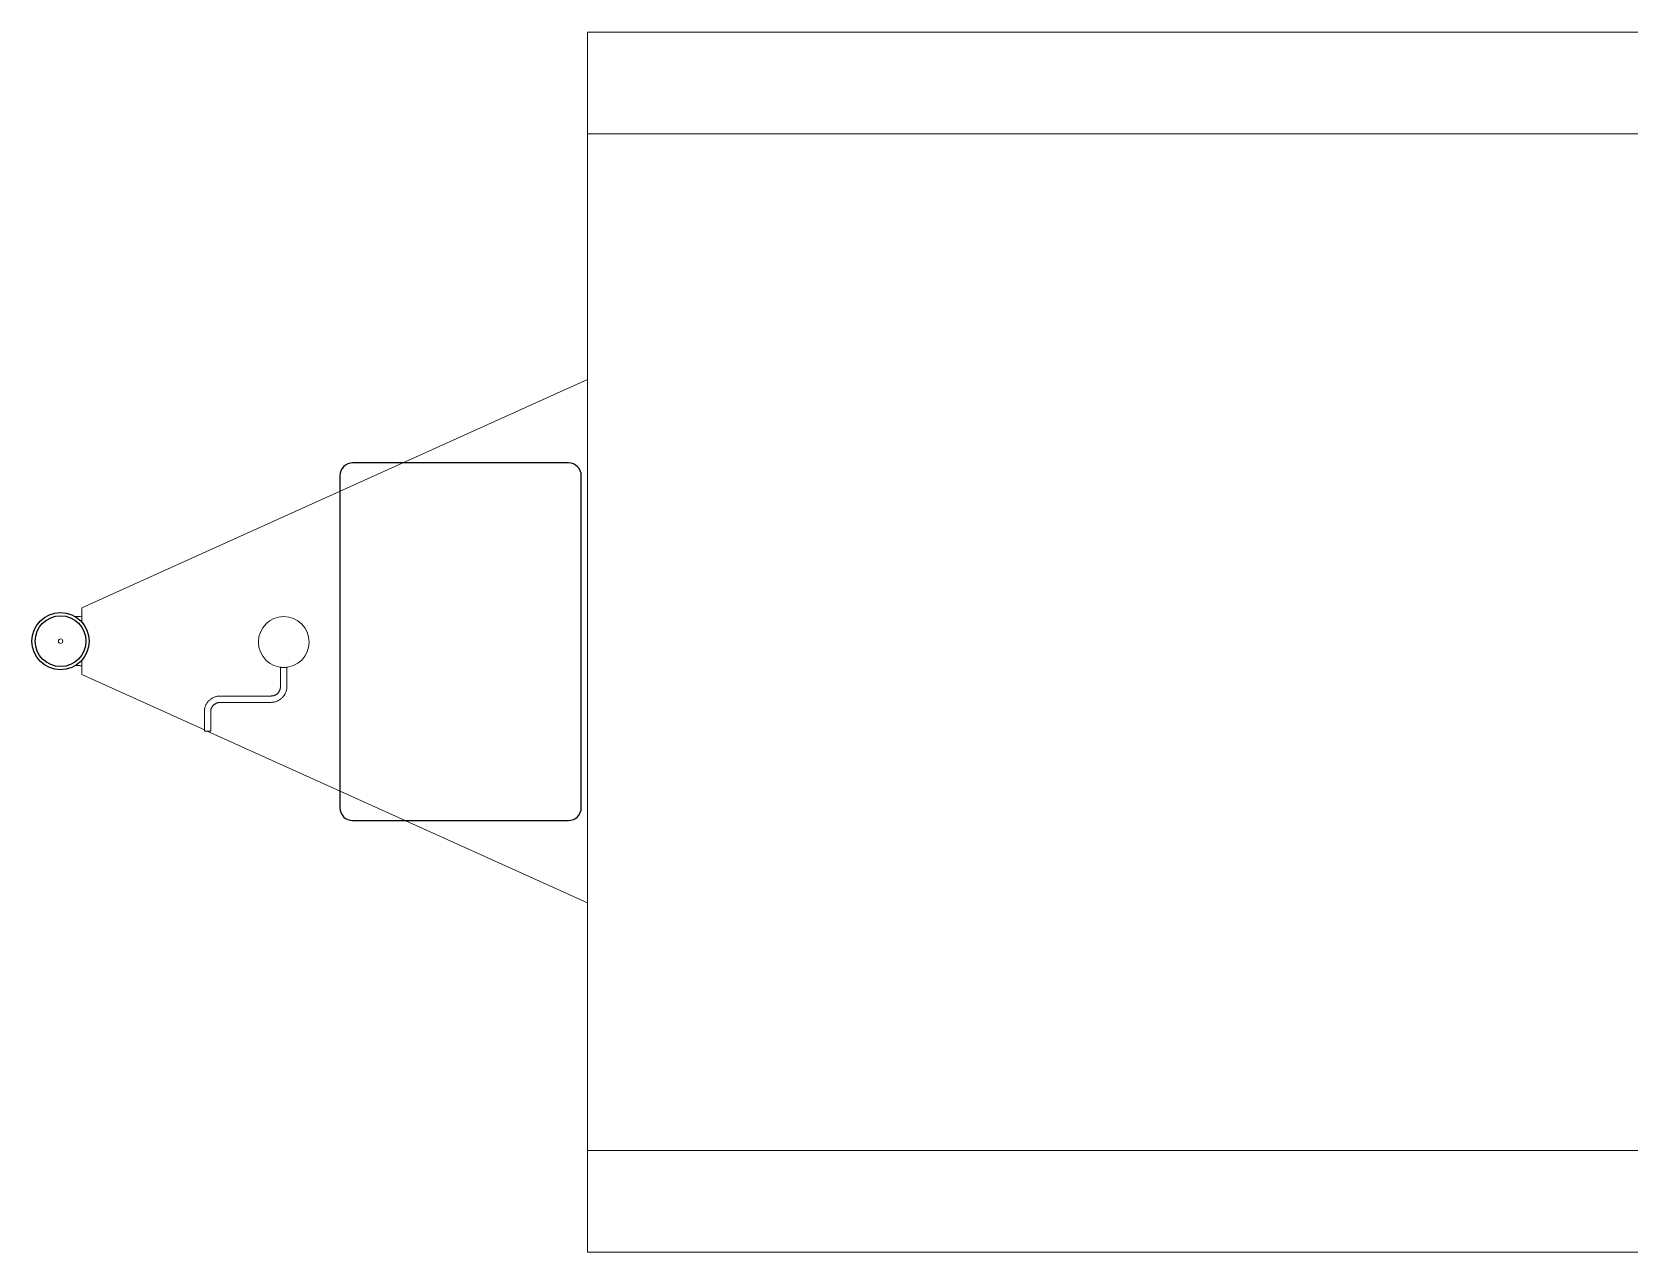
# Model space of a CAD drawing. Header units: inches. Extents: x -177 to 2825, y -2046 to -803.
# Drawn here: x 178.5 to 304.3, y -1463.2 to -1367.2 of the extents above; entities that cross this region are included whole.
import ezdxf

# ---------------------------------------------------------------- set-up
doc = ezdxf.new("R2010")
doc.units = ezdxf.units.IN
doc.header["$MEASUREMENT"] = 0
doc.layers.add('L-SITE', color=8, linetype='Continuous', lineweight=9)
doc.layers.add('Sewage Line', color=3, linetype='Continuous')

msp = doc.modelspace()

# ---------------------------------------------------------------- linework, layer by layer
at = {"layer": 'L-SITE'}
for p, q in [((222.28, -1375.22), (222.28, -1367.22)), ((222.28, -1367.22), (366.19, -1367.22)), ((222.28, -1375.22), (366.2, -1375.22)), ((222.28, -1375.22), (222.28, -1455.22)), ((222.28, -1394.55), (182.46, -1412.53)), ((182.46, -1412.53), (182.46, -1413.67)), ((181.94, -1413.22), (182.21, -1413.22)), ((182.46, -1416.62), (182.46, -1417.76)), ((182.21, -1417.07), (181.95, -1417.07)), ((182.46, -1417.76), (192.11, -1422.12)), ((198.11, -1417.22), (198.11, -1418.72)), ((198.11, -1417.22), (198.61, -1417.22)), ((198.61, -1418.72), (198.61, -1417.22)), ((192.11, -1420.72), (192.11, -1422.22)), ((192.61, -1422.22), (192.61, -1420.72)), ((197.36, -1419.47), (193.36, -1419.47)), ((193.36, -1419.97), (197.36, -1419.97)), ((192.61, -1422.22), (192.11, -1422.22)), ((192.33, -1422.22), (222.28, -1435.74)), ((366.2, -1455.22), (222.28, -1455.22)), ((222.28, -1463.22), (222.28, -1455.22)), ((366.19, -1463.22), (222.28, -1463.22))]:
    msp.add_line(p, q, dxfattribs=at)
at = {"layer": 'L-SITE', "flags": 128}
for points in [[(197.36, -1419.97), (197.41, -1419.96), (197.46, -1419.96), (197.5, -1419.96), (197.55, -1419.95), (197.6, -1419.94), (197.65, -1419.93), (197.7, -1419.92), (197.75, -1419.9), (197.8, -1419.89), (197.84, -1419.87), (197.89, -1419.85), (197.93, -1419.82), (197.98, -1419.8), (198.02, -1419.77), (198.06, -1419.75), (198.1, -1419.72), (198.14, -1419.69), (198.18, -1419.66), (198.22, -1419.62), (198.25, -1419.59), (198.29, -1419.55), (198.32, -1419.51), (198.35, -1419.47), (198.38, -1419.43), (198.41, -1419.39), (198.43, -1419.35), (198.46, -1419.3), (198.48, -1419.26), (198.5, -1419.21), (198.52, -1419.17), (198.54, -1419.12), (198.55, -1419.07), (198.57, -1419.03), (198.58, -1418.98), (198.59, -1418.93), (198.59, -1418.88), (198.6, -1418.83), (198.6, -1418.78), (198.61, -1418.73), (198.61, -1418.72)], [(198.11, -1418.72), (198.1, -1418.75), (198.1, -1418.78), (198.1, -1418.81), (198.1, -1418.83), (198.09, -1418.86), (198.08, -1418.89), (198.08, -1418.92), (198.07, -1418.95), (198.06, -1418.98), (198.05, -1419.01), (198.03, -1419.03), (198.02, -1419.06), (198.01, -1419.09), (197.99, -1419.11), (197.97, -1419.14), (197.96, -1419.16), (197.94, -1419.19), (197.92, -1419.21), (197.9, -1419.23), (197.88, -1419.25), (197.86, -1419.27), (197.83, -1419.29), (197.81, -1419.31), (197.79, -1419.33), (197.76, -1419.35), (197.73, -1419.36), (197.71, -1419.38), (197.68, -1419.39), (197.65, -1419.4), (197.63, -1419.41), (197.6, -1419.42), (197.57, -1419.43), (197.54, -1419.44), (197.51, -1419.45), (197.48, -1419.45), (197.45, -1419.46), (197.42, -1419.46), (197.39, -1419.46), (197.36, -1419.47), (197.36, -1419.47)], [(193.36, -1419.47), (193.31, -1419.47), (193.26, -1419.47), (193.21, -1419.47), (193.16, -1419.48), (193.11, -1419.49), (193.06, -1419.5), (193.01, -1419.51), (192.96, -1419.53), (192.91, -1419.55), (192.87, -1419.56), (192.82, -1419.58), (192.78, -1419.61), (192.73, -1419.63), (192.69, -1419.66), (192.65, -1419.68), (192.61, -1419.71), (192.57, -1419.74), (192.53, -1419.78), (192.49, -1419.81), (192.46, -1419.84), (192.42, -1419.88), (192.39, -1419.92), (192.36, -1419.96), (192.33, -1420), (192.3, -1420.04), (192.28, -1420.08), (192.25, -1420.13), (192.23, -1420.17), (192.21, -1420.22), (192.19, -1420.26), (192.17, -1420.31), (192.16, -1420.36), (192.14, -1420.41), (192.13, -1420.45), (192.12, -1420.5), (192.12, -1420.55), (192.11, -1420.6), (192.11, -1420.65), (192.11, -1420.7), (192.11, -1420.72)], [(192.61, -1420.72), (192.61, -1420.69), (192.61, -1420.66), (192.61, -1420.63), (192.61, -1420.6), (192.62, -1420.57), (192.63, -1420.54), (192.63, -1420.51), (192.64, -1420.48), (192.65, -1420.45), (192.66, -1420.42), (192.68, -1420.4), (192.69, -1420.37), (192.7, -1420.34), (192.72, -1420.32), (192.74, -1420.29), (192.75, -1420.27), (192.77, -1420.24), (192.79, -1420.22), (192.81, -1420.2), (192.83, -1420.18), (192.85, -1420.16), (192.88, -1420.14), (192.9, -1420.12), (192.93, -1420.1), (192.95, -1420.08), (192.98, -1420.07), (193, -1420.05), (193.03, -1420.04), (193.06, -1420.03), (193.08, -1420.02), (193.11, -1420.01), (193.14, -1420), (193.17, -1419.99), (193.2, -1419.98), (193.23, -1419.98), (193.26, -1419.97), (193.29, -1419.97), (193.32, -1419.97), (193.35, -1419.97), (193.36, -1419.97)]]:
    msp.add_lwpolyline(points, dxfattribs=at)
at = {"layer": 'L-SITE'}
msp.add_circle((180.79, -1415.15), 0.173, dxfattribs=at)
for centre, radius, start, end in [((182.21, -1412.53), 0.691, 270, 291.2668), ((198.36, -1415.22), 2, 0, 180), ((198.36, -1415.22), 2, 180, 0), ((182.21, -1417.76), 0.691, 68.7332, 90)]:
    msp.add_arc(centre, radius, start, end, dxfattribs=at)
at = {"layer": 'Sewage Line'}
msp.add_lwpolyline([(202.78, -1402.13), (202.78, -1428.26, 0.414214), (203.78, -1429.26), (220.78, -1429.26, 0.414214), (221.78, -1428.26), (221.78, -1402.13, 0.414214), (220.78, -1401.13), (203.78, -1401.13, 0.414214)], format="xyb", close=True, dxfattribs=at)
for radius in [2.25, 2]:
    msp.add_circle((180.79, -1415.15), radius, dxfattribs=at)

doc.saveas('drawing.dxf')
